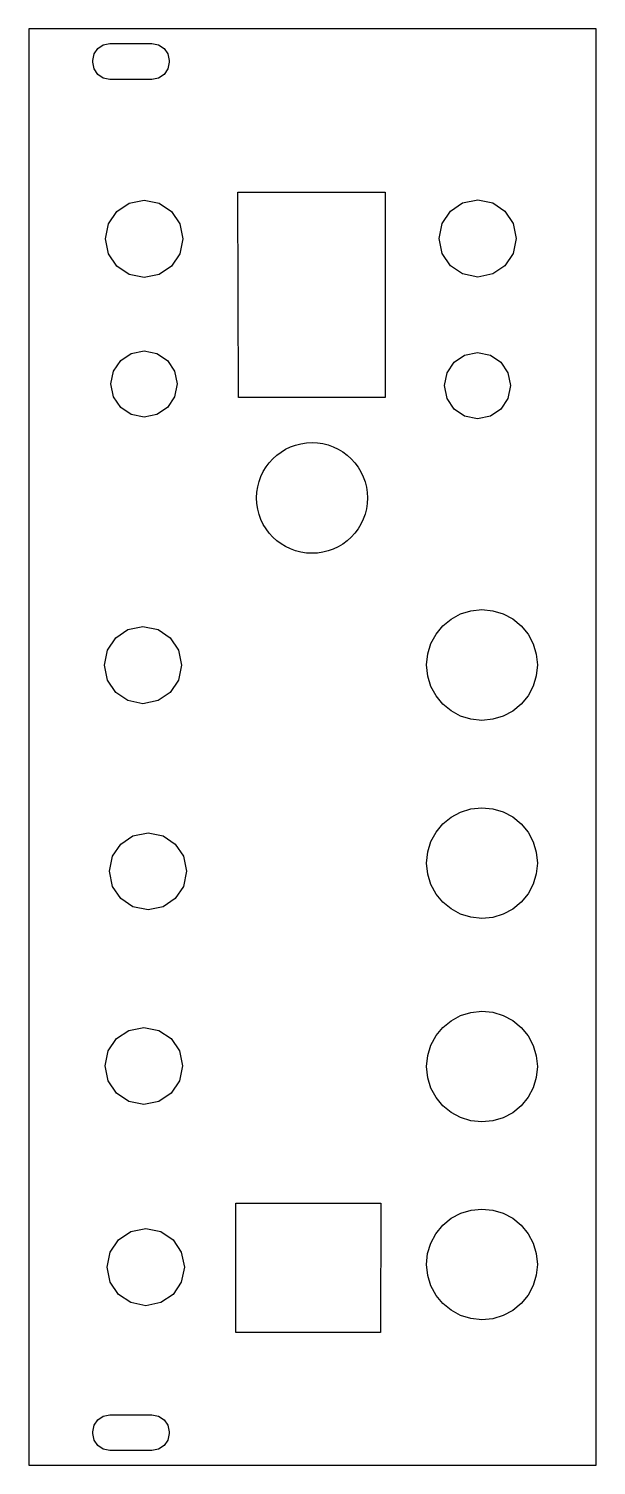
# Model space of a CAD drawing. Extents: x 0 to 51, y 0 to 128.
import ezdxf

# ---------------------------------------------------------------- set-up
doc = ezdxf.new("R2010")
doc.units = 0

msp = doc.modelspace()

# ---------------------------------------------------------------- linework, layer by layer
at = {"layer": 'Layer 1', "color": 4}
for p, q in [((0.053128, 128.442687), (0.053128, 0.049212)), ((50.747296, 128.442687), (0.053128, 128.442687)), ((0.053128, 128.442687), (0.053128, 128.442687)), ((50.747296, 0.049212), (50.747296, 128.442687)), ((6.708917, 126.996343), (7.300507, 127.116463)), ((7.300507, 127.116463), (11.059795, 127.116463)), ((7.300507, 127.116463), (7.300507, 127.116463)), ((11.059795, 127.116463), (11.651511, 126.996394)), ((5.776397, 125.592352), (5.896723, 126.184562)), ((5.896723, 126.184562), (6.224276, 126.669134)), ((6.224276, 126.669134), (6.708917, 126.996343)), ((11.651511, 126.996394), (12.136337, 126.66927)), ((12.136337, 126.66927), (12.464057, 126.184715)), ((12.464057, 126.184715), (12.584457, 125.592352)), ((5.776397, 125.440768), (5.776397, 125.592352)), ((5.896723, 124.848713), (5.776397, 125.440768)), ((6.224276, 124.364123), (5.896723, 124.848713)), ((12.46406, 124.84859), (12.136345, 124.364014)), ((12.584457, 125.440768), (12.46406, 124.84859)), ((12.584457, 125.592352), (12.584457, 125.440768)), ((6.708917, 124.036829), (6.224276, 124.364123)), ((7.300507, 123.916658), (6.708917, 124.036829)), ((11.059795, 123.916658), (7.300507, 123.916658)), ((11.65152, 124.036788), (11.059795, 123.916658)), ((12.136345, 124.364014), (11.65152, 124.036788)), ((9.020603, 112.843561), (10.363059, 113.114492)), ((10.363059, 113.114492), (11.706893, 112.843561)), ((10.363059, 113.114492), (10.363059, 113.114492)), ((18.732712, 113.846506), (31.900143, 113.828867)), ((18.785629, 95.493242), (18.732712, 113.846506)), ((18.732712, 113.846506), (18.732712, 113.846506)), ((31.900143, 113.828867), (31.900143, 95.493242)), ((38.812687, 112.878838), (40.155143, 113.14977)), ((40.155143, 113.14977), (41.497599, 112.878838)), ((40.155143, 113.14977), (40.155143, 113.14977)), ((7.185588, 111.008546), (7.924508, 112.104641)), ((7.924508, 112.104641), (9.020603, 112.843561)), ((11.706893, 112.843561), (12.80602, 112.104641)), ((12.80602, 112.104641), (13.547971, 111.008546)), ((36.977672, 111.043824), (37.716592, 112.139918)), ((37.716592, 112.139918), (38.812687, 112.878838)), ((41.497599, 112.878838), (42.593694, 112.139918)), ((42.593694, 112.139918), (43.332614, 111.043824)), ((6.914656, 109.66609), (7.185588, 111.008546)), ((13.547971, 111.008546), (13.820281, 109.66609)), ((36.70674, 109.701367), (36.977672, 111.043824)), ((43.332614, 111.043824), (43.603546, 109.701367)), ((7.185588, 108.323633), (6.914656, 109.66609)), ((13.820281, 109.66609), (13.547971, 108.323633)), ((36.977672, 108.358911), (36.70674, 109.701367)), ((43.603546, 109.701367), (43.332614, 108.358911)), ((7.924508, 107.227539), (7.185588, 108.323633)), ((13.547971, 108.323633), (12.806019, 107.227539)), ((37.716592, 107.262816), (36.977672, 108.358911)), ((43.332614, 108.358911), (42.593694, 107.262816)), ((9.020603, 106.488619), (7.924508, 107.227539)), ((12.806019, 107.227539), (11.706893, 106.488619)), ((38.812687, 106.523896), (37.716592, 107.262816)), ((42.593694, 107.262816), (41.497599, 106.523896)), ((10.363059, 106.217687), (9.020603, 106.488619)), ((11.706893, 106.488619), (10.363059, 106.217687)), ((40.155143, 106.252965), (38.812687, 106.523896)), ((41.497599, 106.523896), (40.155143, 106.252965)), ((8.264683, 98.782244), (9.20376, 99.41517)), ((9.20376, 99.41517), (10.35424, 99.647201)), ((10.35424, 99.647201), (11.50472, 99.41517)), ((10.35424, 99.647201), (10.35424, 99.647201)), ((11.50472, 99.41517), (12.443796, 98.782244)), ((38.047947, 98.632313), (38.987024, 99.26524)), ((38.987024, 99.26524), (40.137504, 99.49727)), ((40.137504, 99.49727), (41.287984, 99.26524)), ((40.137504, 99.49727), (40.137504, 99.49727)), ((41.287984, 99.26524), (42.227061, 98.632313)), ((7.399726, 96.692687), (7.631756, 97.843167)), ((7.631756, 97.843167), (8.264683, 98.782244)), ((12.443796, 98.782244), (13.076723, 97.843167)), ((13.076723, 97.843167), (13.308754, 96.692687)), ((37.18299, 96.542756), (37.415021, 97.693236)), ((37.415021, 97.693236), (38.047947, 98.632313)), ((42.227061, 98.632313), (42.859988, 97.693236)), ((42.859988, 97.693236), (43.092018, 96.542756)), ((7.631756, 95.540829), (7.399726, 96.692687)), ((13.308754, 96.692687), (13.076723, 95.540829)), ((37.415021, 95.390898), (37.18299, 96.542756)), ((43.092018, 96.542756), (42.859988, 95.390898)), ((8.264683, 94.59872), (7.631756, 95.540829)), ((13.076723, 95.540829), (12.443796, 94.59872)), ((31.900143, 95.493242), (18.785629, 95.493242)), ((38.047947, 94.44879), (37.415021, 95.390898)), ((42.859988, 95.390898), (42.227061, 94.44879)), ((9.20376, 93.962762), (8.264683, 94.59872)), ((10.35424, 93.729353), (9.20376, 93.962762)), ((11.504719, 93.962762), (10.35424, 93.729353)), ((12.443796, 94.59872), (11.504719, 93.962762)), ((38.987024, 93.812831), (38.047947, 94.44879)), ((40.137504, 93.579423), (38.987024, 93.812831)), ((41.287984, 93.812831), (40.137504, 93.579423)), ((42.227061, 94.44879), (41.287984, 93.812831)), ((23.431271, 91.066993), (23.886023, 91.233462)), ((23.886023, 91.233462), (24.360069, 91.35528)), ((24.360069, 91.35528), (24.851753, 91.430244)), ((24.851753, 91.430244), (25.357768, 91.455588)), ((25.357768, 91.455591), (25.847247, 91.431348)), ((25.357768, 91.455588), (25.357768, 91.455591)), ((25.847247, 91.431348), (26.327907, 91.359689)), ((26.327907, 91.359689), (26.797542, 91.241728)), ((26.797542, 91.241728), (27.252295, 91.07912)), ((21.538398, 89.654228), (21.857551, 90.005905)), ((21.857551, 90.005905), (22.209227, 90.32561)), ((22.209227, 90.32561), (22.590116, 90.610586)), ((22.590116, 90.610586), (22.998567, 90.858634)), ((22.998567, 90.858634), (23.431271, 91.066993)), ((27.252295, 91.07912), (27.688857, 90.872965)), ((27.688857, 90.872965), (28.103923, 90.624367)), ((28.103923, 90.624367), (28.495284, 90.334979)), ((28.495284, 90.334979), (28.857985, 90.005905)), ((28.857985, 90.005905), (29.187062, 89.643205)), ((20.797013, 88.432737), (21.005372, 88.86544)), ((21.005372, 88.86544), (21.253419, 89.273338)), ((21.253419, 89.273338), (21.538398, 89.654228)), ((29.187062, 89.643205), (29.47645, 89.251841)), ((29.47645, 89.251841), (29.725048, 88.836777)), ((29.725048, 88.836777), (29.931203, 88.400213)), ((20.433211, 87.011703), (20.508727, 87.503387)), ((20.508727, 87.503387), (20.630546, 87.977984)), ((20.630546, 87.977984), (20.797013, 88.432737)), ((29.931203, 88.400213), (30.093811, 87.945463)), ((30.093811, 87.945463), (30.211771, 87.475826)), ((30.211771, 87.475826), (30.283427, 86.995167)), ((20.407856, 86.505687), (20.433211, 87.011703)), ((20.433211, 85.999671), (20.407856, 86.505687)), ((30.283427, 86.995167), (30.30767, 86.505687)), ((30.30767, 86.505687), (30.283427, 86.016759)), ((20.508727, 85.507989), (20.433211, 85.999671)), ((20.630546, 85.033943), (20.508727, 85.507989)), ((20.797013, 84.57919), (20.630546, 85.033943)), ((30.093811, 85.066463), (29.931203, 84.611713)), ((30.211771, 85.535548), (30.093811, 85.066463)), ((30.283427, 86.016759), (30.211771, 85.535548)), ((21.005372, 84.146487), (20.797013, 84.57919)), ((21.253419, 83.738035), (21.005372, 84.146487)), ((21.538398, 83.357145), (21.253419, 83.738035)), ((29.47645, 83.759532), (29.187062, 83.368722)), ((29.725048, 84.175149), (29.47645, 83.759532)), ((29.931203, 84.611713), (29.725048, 84.175149)), ((21.857551, 83.005471), (21.538398, 83.357145)), ((22.209227, 82.686317), (21.857551, 83.005471)), ((22.590116, 82.401337), (22.209227, 82.686317)), ((22.998567, 82.153292), (22.590116, 82.401337)), ((28.103923, 82.387559), (27.688857, 82.138961)), ((28.495284, 82.676947), (28.103923, 82.387559)), ((28.857985, 83.005471), (28.495284, 82.676947)), ((29.187062, 83.368722), (28.857985, 83.005471)), ((23.431271, 81.944933), (22.998567, 82.153292)), ((23.886023, 81.778464), (23.431271, 81.944933)), ((24.360069, 81.656646), (23.886023, 81.778464)), ((24.851753, 81.581129), (24.360069, 81.656646)), ((25.357768, 81.555785), (24.851753, 81.581129)), ((25.847247, 81.580028), (25.357768, 81.555785)), ((26.327907, 81.651685), (25.847247, 81.580028)), ((26.797542, 81.769645), (26.327907, 81.651685)), ((27.252295, 81.932806), (26.797542, 81.769645)), ((27.688857, 82.138961), (27.252295, 81.932806)), ((37.772369, 75.679978), (38.613177, 76.13636)), ((38.613177, 76.13636), (39.542319, 76.424792)), ((39.542319, 76.424792), (40.539891, 76.525372)), ((40.539891, 76.525372), (41.510153, 76.429462)), ((40.539891, 76.525372), (40.539891, 76.525372)), ((41.510153, 76.429462), (42.434296, 76.148717)), ((42.434296, 76.148717), (43.286348, 75.693893)), ((7.818675, 74.004641), (8.91477, 74.743561)), ((8.91477, 74.743561), (10.257226, 75.014492)), ((10.257226, 75.014492), (11.599682, 74.743561)), ((10.257226, 75.014492), (10.257226, 75.014492)), ((11.599682, 74.743561), (12.695777, 74.004641)), ((36.435372, 74.342981), (37.0398, 75.07555)), ((37.0398, 75.07555), (37.772369, 75.679978)), ((43.286348, 75.693893), (44.040338, 75.075745)), ((44.040338, 75.075745), (44.658569, 74.321824)), ((7.079755, 72.908546), (7.818675, 74.004641)), ((12.695777, 74.004641), (13.434697, 72.908546)), ((35.690558, 72.573032), (35.97899, 73.502173)), ((35.97899, 73.502173), (36.435372, 74.342981)), ((44.658569, 74.321824), (45.113488, 73.469822)), ((45.113488, 73.469822), (45.394336, 72.545711)), ((6.808823, 71.56609), (7.079755, 72.908546)), ((13.434697, 72.908546), (13.705629, 71.56609)), ((35.589978, 71.575459), (35.690558, 72.573032)), ((45.394336, 72.545711), (45.490354, 71.575459)), ((7.079755, 70.223633), (6.808823, 71.56609)), ((13.705629, 71.56609), (13.434697, 70.223633)), ((35.690558, 70.577887), (35.589978, 71.575459)), ((45.490354, 71.575459), (45.394336, 70.605208)), ((7.818675, 69.127539), (7.079755, 70.223633)), ((13.434697, 70.223633), (12.695776, 69.127539)), ((35.97899, 69.648745), (35.690558, 70.577887)), ((36.435372, 68.807938), (35.97899, 69.648745)), ((45.113488, 69.681096), (44.658569, 68.829095)), ((45.394336, 70.605208), (45.113488, 69.681096)), ((8.91477, 68.388619), (7.818675, 69.127539)), ((10.257226, 68.117687), (8.91477, 68.388619)), ((11.599681, 68.388619), (10.257226, 68.117687)), ((12.695776, 69.127539), (11.599681, 68.388619)), ((37.0398, 68.075368), (36.435372, 68.807938)), ((37.772369, 67.470941), (37.0398, 68.075368)), ((44.040338, 68.075174), (43.286348, 67.457026)), ((44.658569, 68.829095), (44.040338, 68.075174)), ((38.613177, 67.014559), (37.772369, 67.470941)), ((39.542319, 66.726126), (38.613177, 67.014559)), ((42.434296, 67.002202), (41.510153, 66.721457)), ((43.286348, 67.457026), (42.434296, 67.002202)), ((40.539891, 66.625547), (39.542319, 66.726126)), ((41.510153, 66.721457), (40.539891, 66.625547)), ((37.0398, 57.373272), (37.772369, 57.977699)), ((37.772369, 57.977699), (38.613177, 58.434081)), ((38.613177, 58.434081), (39.542319, 58.722514)), ((39.542319, 58.722514), (40.539891, 58.823093)), ((40.539891, 58.823093), (41.510153, 58.727183)), ((40.539891, 58.823093), (40.539891, 58.823093)), ((41.510153, 58.727183), (42.434296, 58.446438)), ((42.434296, 58.446438), (43.286348, 57.991614)), ((43.286348, 57.991614), (44.040338, 57.373466)), ((9.364561, 56.310922), (10.707018, 56.581853)), ((10.707018, 56.581853), (12.049473, 56.310922)), ((10.707018, 56.581853), (10.707018, 56.581853)), ((35.97899, 55.799895), (36.435372, 56.640702)), ((36.435372, 56.640702), (37.0398, 57.373272)), ((44.040338, 57.373466), (44.658569, 56.619545)), ((44.658569, 56.619545), (45.113488, 55.767544)), ((7.529547, 54.475907), (8.268467, 55.572002)), ((8.268467, 55.572002), (9.364561, 56.310922)), ((12.049473, 56.310922), (13.145568, 55.572002)), ((13.145568, 55.572002), (13.884488, 54.475907)), ((35.690558, 54.870753), (35.97899, 55.799895)), ((45.113488, 55.767544), (45.394336, 54.843432)), ((7.258615, 53.133451), (7.529547, 54.475907)), ((13.884488, 54.475907), (14.15542, 53.133451)), ((35.589978, 53.873181), (35.690558, 54.870753)), ((45.394336, 54.843432), (45.490354, 53.873181)), ((7.529547, 51.790994), (7.258615, 53.133451)), ((14.15542, 53.133451), (13.884488, 51.790994)), ((35.690558, 52.875608), (35.589978, 53.873181)), ((35.97899, 51.946467), (35.690558, 52.875608)), ((45.394336, 52.902929), (45.113488, 51.978818)), ((45.490354, 53.873181), (45.394336, 52.902929)), ((8.268467, 50.6949), (7.529547, 51.790994)), ((13.884488, 51.790994), (13.145568, 50.6949)), ((36.435372, 51.105659), (35.97899, 51.946467)), ((45.113488, 51.978818), (44.658569, 51.126816)), ((9.364561, 49.95598), (8.268467, 50.6949)), ((13.145568, 50.6949), (12.049473, 49.95598)), ((37.0398, 50.37309), (36.435372, 51.105659)), ((37.772369, 49.768662), (37.0398, 50.37309)), ((44.040338, 50.372895), (43.286348, 49.754747)), ((44.658569, 51.126816), (44.040338, 50.372895)), ((10.707018, 49.685048), (9.364561, 49.95598)), ((12.049473, 49.95598), (10.707018, 49.685048)), ((38.613177, 49.31228), (37.772369, 49.768662)), ((39.542319, 49.023847), (38.613177, 49.31228)), ((40.539891, 48.923268), (39.542319, 49.023847)), ((41.510153, 49.019178), (40.539891, 48.923268)), ((42.434296, 49.299923), (41.510153, 49.019178)), ((43.286348, 49.754747), (42.434296, 49.299923)), ((37.772369, 39.785392), (38.613176, 40.241774)), ((38.613176, 40.241774), (39.542318, 40.530207)), ((39.542318, 40.530207), (40.539891, 40.630786)), ((40.539891, 40.630786), (41.510154, 40.534876)), ((40.539891, 40.630786), (40.539891, 40.630786)), ((41.510154, 40.534876), (42.434296, 40.254131)), ((42.434296, 40.254131), (43.286349, 39.799306)), ((7.88923, 38.180057), (8.985325, 38.918977)), ((8.985325, 38.918977), (10.327781, 39.189909)), ((10.327781, 39.189909), (11.670237, 38.918977)), ((10.327781, 39.189909), (10.327781, 39.189909)), ((11.670237, 38.918977), (12.766332, 38.180057)), ((36.435371, 38.448394), (37.039799, 39.180964)), ((37.039799, 39.180964), (37.772369, 39.785392)), ((43.286349, 39.799306), (44.040339, 39.181158)), ((44.040339, 39.181158), (44.65857, 38.427236)), ((7.15031, 37.083963), (7.88923, 38.180057)), ((12.766332, 38.180057), (13.505252, 37.083963)), ((35.690557, 36.678444), (35.97899, 37.607586)), ((35.97899, 37.607586), (36.435371, 38.448394)), ((44.65857, 38.427236), (45.113489, 37.575235)), ((45.113489, 37.575235), (45.394336, 36.651123)), ((6.879379, 35.741506), (7.15031, 37.083963)), ((13.505252, 37.083963), (13.776184, 35.741506)), ((35.589978, 35.680871), (35.690557, 36.678444)), ((45.394336, 36.651123), (45.490354, 35.680871)), ((7.15031, 34.39905), (6.879379, 35.741506)), ((13.776184, 35.741506), (13.505252, 34.39905)), ((35.690558, 34.683299), (35.589978, 35.680871)), ((35.97899, 33.754157), (35.690558, 34.683299)), ((45.394336, 34.710619), (45.113488, 33.786508)), ((45.490354, 35.680871), (45.394336, 34.710619)), ((7.889231, 33.302955), (7.15031, 34.39905)), ((13.505252, 34.39905), (12.766332, 33.302955)), ((36.435372, 32.913349), (35.97899, 33.754157)), ((45.113488, 33.786508), (44.658569, 32.934507)), ((8.985325, 32.564035), (7.889231, 33.302955)), ((10.327781, 32.293103), (8.985325, 32.564035)), ((11.670237, 32.564035), (10.327781, 32.293103)), ((12.766332, 33.302955), (11.670237, 32.564035)), ((37.0398, 32.18078), (36.435372, 32.913349)), ((37.772369, 31.576352), (37.0398, 32.18078)), ((44.040338, 32.180585), (43.286348, 31.562437)), ((44.658569, 32.934507), (44.040338, 32.180585)), ((38.613177, 31.11997), (37.772369, 31.576352)), ((39.542319, 30.831538), (38.613177, 31.11997)), ((40.539891, 30.730958), (39.542319, 30.831538)), ((41.510153, 30.826869), (40.539891, 30.730958)), ((42.434296, 31.107614), (41.510153, 30.826869)), ((43.286348, 31.562437), (42.434296, 31.107614)), ((18.545847, 23.468698), (31.510981, 23.480833)), ((18.545847, 11.90088), (18.545847, 23.468698)), ((31.510984, 23.480825), (31.486177, 11.90088)), ((31.510981, 23.480833), (31.510984, 23.480825)), ((37.039605, 21.502743), (37.793527, 22.120974)), ((37.793527, 22.120974), (38.645528, 22.575893)), ((38.645528, 22.575893), (39.569639, 22.85674)), ((39.569639, 22.85674), (40.539891, 22.952759)), ((40.539891, 22.952759), (41.510222, 22.856835)), ((40.539891, 22.952759), (40.539891, 22.952759)), ((41.510222, 22.856835), (42.434423, 22.576051)), ((42.434423, 22.576051), (43.286519, 22.121166)), ((43.286519, 22.121166), (44.040532, 21.502937)), ((8.06121, 20.206002), (9.160336, 20.944939)), ((9.160336, 20.944939), (10.50417, 21.215881)), ((10.50417, 21.215881), (11.846626, 20.944939)), ((10.50417, 21.215881), (10.50417, 21.215881)), ((11.846626, 20.944939), (12.942721, 20.206002)), ((35.966634, 19.896701), (36.421458, 20.748753)), ((36.421458, 20.748753), (37.039605, 21.502743)), ((44.040532, 21.502937), (44.658761, 20.748924)), ((44.658761, 20.748924), (45.113646, 19.896828)), ((7.319258, 19.109904), (8.06121, 20.206002)), ((12.942721, 20.206002), (13.681641, 19.109904)), ((35.685889, 18.972558), (35.966634, 19.896701)), ((45.113646, 19.896828), (45.39443, 18.972626)), ((7.046948, 17.767478), (7.319258, 19.109904)), ((13.681641, 19.109904), (13.952573, 17.767478)), ((35.589978, 18.002296), (35.685889, 18.972558)), ((35.690556, 17.004722), (35.589978, 18.002296)), ((45.490354, 18.002296), (45.394337, 17.032043)), ((45.39443, 18.972626), (45.490354, 18.002296)), ((7.319258, 16.423617), (7.046948, 17.767478)), ((13.952573, 17.767478), (13.681641, 16.423617)), ((35.978988, 16.075579), (35.690556, 17.004722)), ((45.394337, 17.032043), (45.11349, 16.10793)), ((8.06121, 15.324498), (7.319258, 16.423617)), ((13.681641, 16.423617), (12.942721, 15.324498)), ((36.435369, 15.23477), (35.978988, 16.075579)), ((45.11349, 16.10793), (44.658572, 15.255927)), ((9.160336, 14.582566), (8.06121, 15.324498)), ((10.50417, 14.310268), (9.160336, 14.582566)), ((11.846626, 14.582566), (10.50417, 14.310268)), ((12.942721, 15.324498), (11.846626, 14.582566)), ((37.039797, 14.502199), (36.435369, 15.23477)), ((37.772367, 13.897771), (37.039797, 14.502199)), ((44.040341, 14.502005), (43.28635, 13.883856)), ((44.658572, 15.255927), (44.040341, 14.502005)), ((38.613175, 13.441388), (37.772367, 13.897771)), ((39.542318, 13.152954), (38.613175, 13.441388)), ((40.539891, 13.052375), (39.542318, 13.152954)), ((41.510154, 13.148285), (40.539891, 13.052375)), ((42.434298, 13.429031), (41.510154, 13.148285)), ((43.28635, 13.883856), (42.434298, 13.429031)), ((31.486177, 11.90088), (18.545847, 11.90088)), ((5.896723, 3.634542), (6.224276, 4.119114)), ((6.224276, 4.119114), (6.708917, 4.446316)), ((6.708917, 4.446316), (7.300507, 4.566432)), ((7.300507, 4.566432), (11.059795, 4.566432)), ((7.300507, 4.566432), (7.300507, 4.566432)), ((11.059795, 4.566432), (11.65151, 4.446368)), ((11.65151, 4.446368), (12.136336, 4.119251)), ((12.136336, 4.119251), (12.464057, 3.634697)), ((5.776397, 3.04232), (5.896723, 3.634542)), ((5.776397, 2.890738), (5.776397, 3.04232)), ((5.896723, 2.29867), (5.776397, 2.890738)), ((12.464057, 3.634697), (12.584457, 3.04232)), ((12.584457, 2.890738), (12.46406, 2.298551)), ((12.584457, 3.04232), (12.584457, 2.890738)), ((6.224276, 1.814081), (5.896723, 2.29867)), ((6.708917, 1.486793), (6.224276, 1.814081)), ((7.300507, 1.366625), (6.708917, 1.486793)), ((11.059795, 1.366625), (7.300507, 1.366625)), ((11.65152, 1.486753), (11.059795, 1.366625)), ((12.136345, 1.813976), (11.65152, 1.486753)), ((12.46406, 2.298551), (12.136345, 1.813976)), ((0.053128, 0.049212), (50.747296, 0.049212))]:
    msp.add_line(p, q, dxfattribs=at)

doc.saveas('drawing.dxf')
